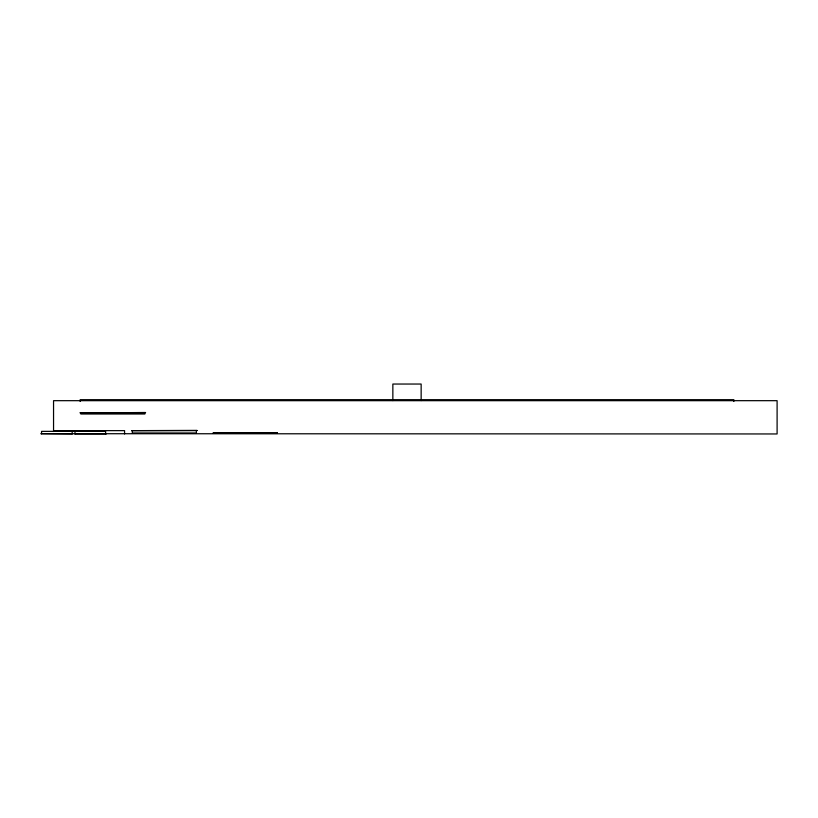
<?xml version="1.0" encoding="UTF-8"?>
<svg xmlns="http://www.w3.org/2000/svg" width="818" height="818" viewBox="0 0 818 818"><rect width="100%" height="100%" fill="white"/><g stroke="black" fill="none" stroke-linecap="round" stroke-linejoin="round"><path stroke-width="1.23" d="M219.541 432.967L220.206 432.63M53.548 430.636L124.571 430.636L124.571 433.959M72.27 433.959L40.9 433.693L777.1 433.959L777.1 400.677L53.548 400.677L53.548 431.495M270.267 432.63L270.932 432.967M733.838 401.454L733.838 399.685L80.174 399.685L80.174 401.454M421.147 400.585L421.147 384.041L392.855 384.041L392.855 400.585M196.392 430.636L196.392 432.967L132.363 432.967L132.363 430.636M144.878 412.824L144.878 413.99L80.839 413.99L80.839 412.824M106.268 433.959L74.898 433.959M105.604 433.693L105.604 431.362L41.565 431.362L41.565 433.693M74.99 431.362L74.99 433.693M72.178 431.362L72.178 433.693M145.543 412.558L80.174 412.824L145.543 412.558M197.066 430.503L131.698 430.636L197.066 430.503M277.251 432.63L213.212 432.967L277.251 432.63"/></g></svg>
